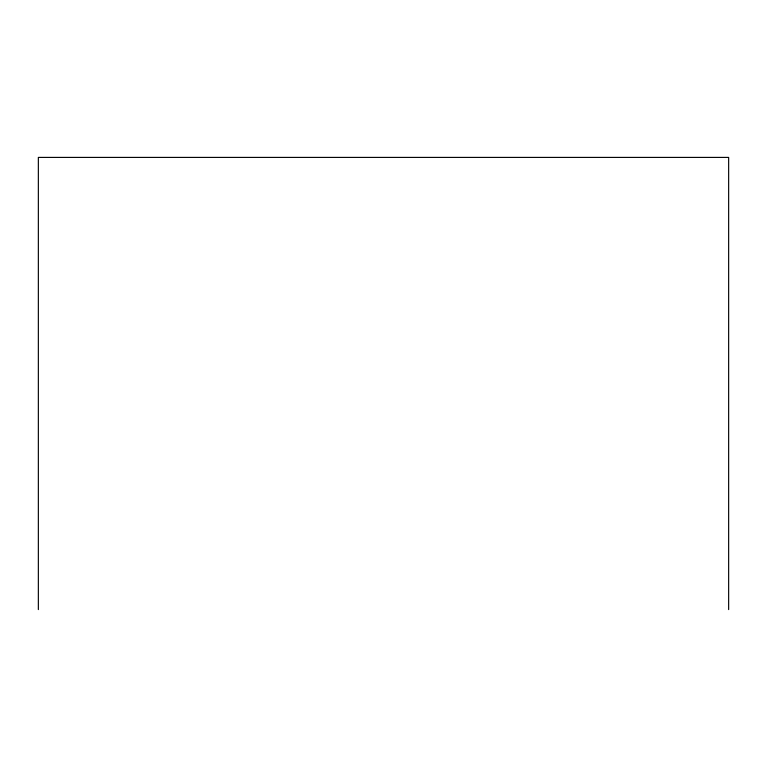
<?xml version="1.0" encoding="UTF-8"?>
<svg xmlns="http://www.w3.org/2000/svg" width="767" height="767" viewBox="0 0 767 767"><rect width="100%" height="100%" fill="white"/><g stroke="black" fill="none" stroke-linecap="round" stroke-linejoin="round"><path stroke-width="1.15" d="M728.65 609.592L728.65 157.408L38.35 157.408L38.35 609.592"/></g></svg>
